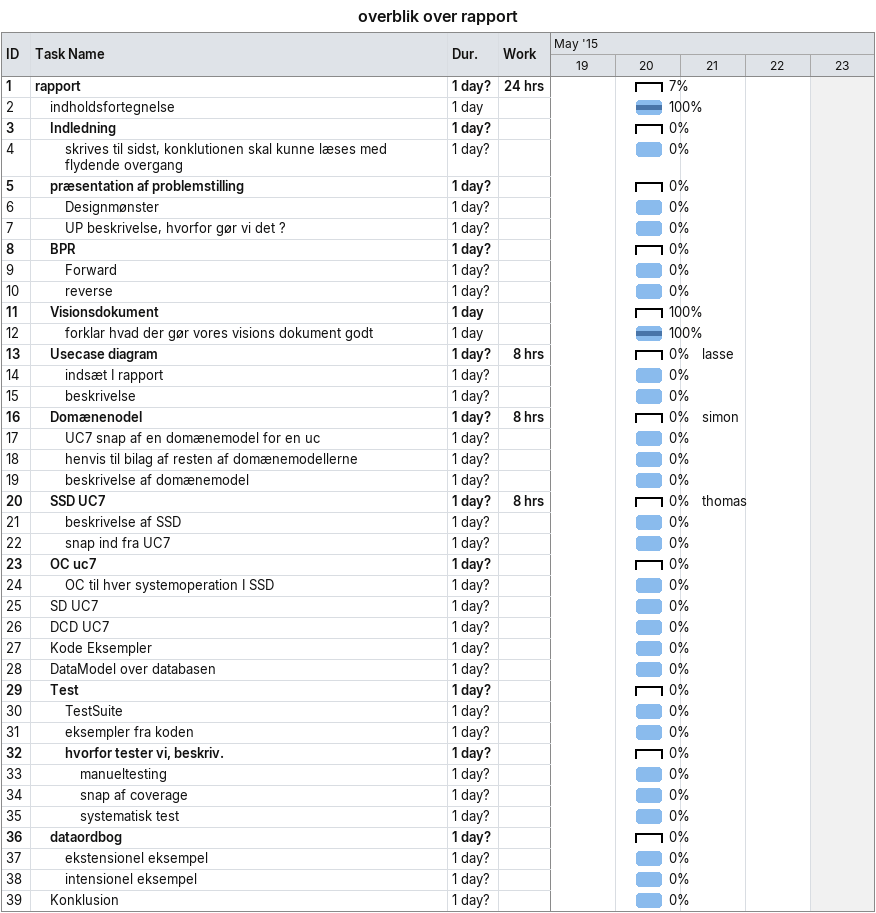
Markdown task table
overblik over rapport

| ID | Level | Task | Duration | Start | Finish | Resources | % complete | Work (h) |
|---|---|---|---|---|---|---|---|---|
| 1 | 1 | **rapport** | 1d? | 2015-05-20 | 2015-05-20 |  | 7 | 24 |
| 2 | 2 | indholdsfortegnelse | 1d | 2015-05-20 | 2015-05-20 |  | 100 |  |
| 3 | 2 | **Indledning** | 1d? | 2015-05-20 | 2015-05-20 |  | 0 |  |
| 4 | 3 | skrives til sidst, konklutionen skal kunne læses med flydende overgang | 1d? | 2015-05-20 | 2015-05-20 |  | 0 |  |
| 5 | 2 | **præsentation af problemstilling** | 1d? | 2015-05-20 | 2015-05-20 |  | 0 |  |
| 6 | 3 | Designmønster | 1d? | 2015-05-20 | 2015-05-20 |  | 0 |  |
| 7 | 3 | UP beskrivelse, hvorfor gør vi det ? | 1d? | 2015-05-20 | 2015-05-20 |  | 0 |  |
| 8 | 2 | **BPR** | 1d? | 2015-05-20 | 2015-05-20 |  | 0 |  |
| 9 | 3 | Forward | 1d? | 2015-05-20 | 2015-05-20 |  | 0 |  |
| 10 | 3 | reverse | 1d? | 2015-05-20 | 2015-05-20 |  | 0 |  |
| 11 | 2 | **Visionsdokument** | 1d | 2015-05-20 | 2015-05-20 |  | 100 |  |
| 12 | 3 | forklar hvad der gør vores visions dokument godt | 1d | 2015-05-20 | 2015-05-20 |  | 100 |  |
| 13 | 2 | **Usecase diagram** | 1d? | 2015-05-20 | 2015-05-20 | lasse | 0 | 8 |
| 14 | 3 | indsæt I rapport | 1d? | 2015-05-20 | 2015-05-20 |  | 0 |  |
| 15 | 3 | beskrivelse | 1d? | 2015-05-20 | 2015-05-20 |  | 0 |  |
| 16 | 2 | **Domænenodel** | 1d? | 2015-05-20 | 2015-05-20 | simon | 0 | 8 |
| 17 | 3 | UC7 snap af en domænemodel for en uc | 1d? | 2015-05-20 | 2015-05-20 |  | 0 |  |
| 18 | 3 | henvis til bilag af resten af domænemodellerne | 1d? | 2015-05-20 | 2015-05-20 |  | 0 |  |
| 19 | 3 | beskrivelse af domænemodel | 1d? | 2015-05-20 | 2015-05-20 |  | 0 |  |
| 20 | 2 | **SSD UC7** | 1d? | 2015-05-20 | 2015-05-20 | thomas | 0 | 8 |
| 21 | 3 | beskrivelse af SSD | 1d? | 2015-05-20 | 2015-05-20 |  | 0 |  |
| 22 | 3 | snap ind fra UC7 | 1d? | 2015-05-20 | 2015-05-20 |  | 0 |  |
| 23 | 2 | **OC uc7** | 1d? | 2015-05-20 | 2015-05-20 |  | 0 |  |
| 24 | 3 | OC til hver systemoperation I SSD | 1d? | 2015-05-20 | 2015-05-20 |  | 0 |  |
| 25 | 2 | SD UC7 | 1d? | 2015-05-20 | 2015-05-20 |  | 0 |  |
| 26 | 2 | DCD UC7 | 1d? | 2015-05-20 | 2015-05-20 |  | 0 |  |
| 27 | 2 | Kode Eksempler | 1d? | 2015-05-20 | 2015-05-20 |  | 0 |  |
| 28 | 2 | DataModel over databasen | 1d? | 2015-05-20 | 2015-05-20 |  | 0 |  |
| 29 | 2 | **Test** | 1d? | 2015-05-20 | 2015-05-20 |  | 0 |  |
| 30 | 3 | TestSuite | 1d? | 2015-05-20 | 2015-05-20 |  | 0 |  |
| 31 | 3 | eksempler fra koden | 1d? | 2015-05-20 | 2015-05-20 |  | 0 |  |
| 32 | 3 | **hvorfor tester vi, beskriv.** | 1d? | 2015-05-20 | 2015-05-20 |  | 0 |  |
| 33 | 4 | manueltesting | 1d? | 2015-05-20 | 2015-05-20 |  | 0 |  |
| 34 | 4 | snap af coverage | 1d? | 2015-05-20 | 2015-05-20 |  | 0 |  |
| 35 | 4 | systematisk test | 1d? | 2015-05-20 | 2015-05-20 |  | 0 |  |
| 36 | 2 | **dataordbog** | 1d? | 2015-05-20 | 2015-05-20 |  | 0 |  |
| 37 | 3 | ekstensionel eksempel | 1d? | 2015-05-20 | 2015-05-20 |  | 0 |  |
| 38 | 3 | intensionel eksempel | 1d? | 2015-05-20 | 2015-05-20 |  | 0 |  |
| 39 | 2 | Konklusion | 1d? | 2015-05-20 | 2015-05-20 |  | 0 |  |
